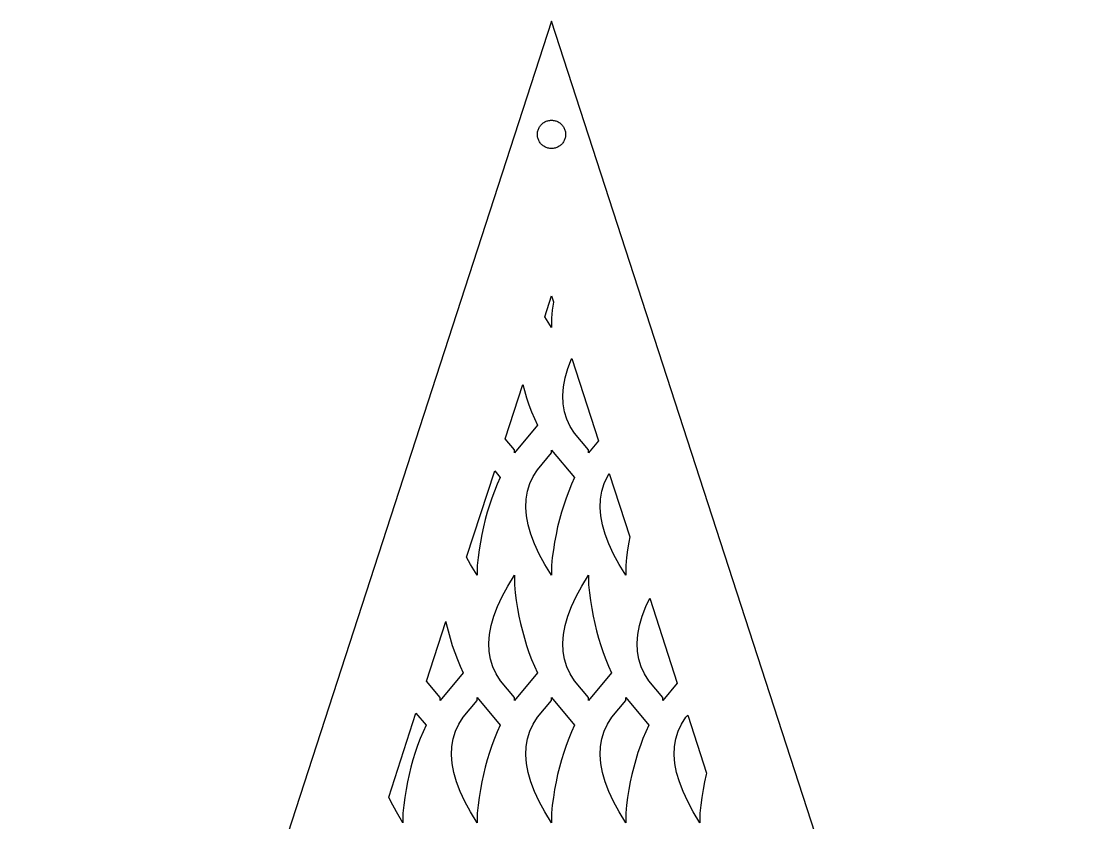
# Model space of a CAD drawing. Header units: metres. Extents: x -75 to 75, y 0 to 231.
# Drawn here: x -75 to 75, y 117.5 to 230.8 of the extents above; entities that cross this region are included whole.
import ezdxf

# ---------------------------------------------------------------- set-up
doc = ezdxf.new("R2010")
doc.units = ezdxf.units.M

msp = doc.modelspace()

# ---------------------------------------------------------------- linework, layer by layer
for p, q in [((0, 230.826), (-75, 0)), ((75, 0), (0, 230.826)), ((-1.68864, 215.898), (-1.61803, 216.002)), ((-1.61803, 216.002), (-1.54102, 216.101)), ((-1.54102, 216.101), (-1.45793, 216.195)), ((-1.45793, 216.195), (-1.36908, 216.284)), ((-1.36908, 216.284), (-1.27484, 216.367)), ((-1.27484, 216.367), (-1.17557, 216.444)), ((-1.17557, 216.444), (-1.07164, 216.515)), ((-1.07164, 216.515), (-0.963501, 216.579)), ((-0.963501, 216.579), (-0.851547, 216.636)), ((-0.851547, 216.636), (-0.736237, 216.686)), ((-0.736237, 216.686), (-0.618027, 216.728)), ((-0.618027, 216.728), (-0.497375, 216.763)), ((-0.497375, 216.763), (-0.374756, 216.791)), ((-0.374756, 216.791), (-0.250656, 216.81)), ((-0.250656, 216.81), (-0.12558, 216.822)), ((-0.12558, 216.822), (0, 216.826)), ((0, 216.826), (0.12558, 216.822)), ((0.12558, 216.822), (0.250656, 216.81)), ((0.250656, 216.81), (0.374756, 216.791)), ((0.374756, 216.791), (0.497375, 216.763)), ((0.497375, 216.763), (0.618027, 216.728)), ((0.618027, 216.728), (0.736237, 216.686)), ((0.736237, 216.686), (0.851547, 216.636)), ((0.851547, 216.636), (0.963501, 216.579)), ((0.963501, 216.579), (1.07164, 216.515)), ((1.07164, 216.515), (1.17557, 216.444)), ((1.17557, 216.444), (1.27484, 216.367)), ((1.27484, 216.367), (1.36908, 216.284)), ((1.36908, 216.284), (1.45793, 216.195)), ((1.45793, 216.195), (1.54102, 216.101)), ((1.54102, 216.101), (1.61803, 216.002)), ((1.61803, 216.002), (1.68864, 215.898)), ((-2, 214.826), (-1.99605, 214.952)), ((-1.99605, 214.701), (-2, 214.826)), ((-1.99605, 214.952), (-1.98422, 215.077)), ((-1.98422, 214.576), (-1.99605, 214.701)), ((-1.98422, 215.077), (-1.96457, 215.201)), ((-1.96457, 214.451), (-1.98422, 214.576)), ((-1.96457, 215.201), (-1.93716, 215.324)), ((-1.93716, 215.324), (-1.9021, 215.444)), ((-1.9021, 215.444), (-1.85954, 215.562)), ((-1.85954, 215.562), (-1.80965, 215.678)), ((-1.80965, 215.678), (-1.75261, 215.79)), ((-1.75261, 215.79), (-1.68864, 215.898)), ((1.68864, 215.898), (1.75261, 215.79)), ((1.75261, 215.79), (1.80965, 215.678)), ((1.80965, 215.678), (1.85954, 215.562)), ((1.85954, 215.562), (1.9021, 215.444)), ((1.9021, 215.444), (1.93716, 215.324)), ((1.93716, 215.324), (1.96457, 215.201)), ((1.96457, 215.201), (1.98422, 215.077)), ((1.98422, 214.576), (1.96457, 214.451)), ((1.98422, 215.077), (1.99605, 214.952)), ((1.99605, 214.701), (1.98422, 214.576)), ((1.99605, 214.952), (2, 214.826)), ((2, 214.826), (1.99605, 214.701)), ((-1.93716, 214.329), (-1.96457, 214.451)), ((-1.9021, 214.208), (-1.93716, 214.329)), ((-1.85954, 214.09), (-1.9021, 214.208)), ((-1.80965, 213.975), (-1.85954, 214.09)), ((-1.75261, 213.863), (-1.80965, 213.975)), ((-1.68864, 213.755), (-1.75261, 213.863)), ((-1.61803, 213.651), (-1.68864, 213.755)), ((-1.54102, 213.551), (-1.61803, 213.651)), ((-1.45793, 213.457), (-1.54102, 213.551)), ((-1.36908, 213.368), (-1.45793, 213.457)), ((-1.27484, 213.285), (-1.36908, 213.368)), ((-1.17557, 213.208), (-1.27484, 213.285)), ((-1.07164, 213.138), (-1.17557, 213.208)), ((-0.963501, 213.074), (-1.07164, 213.138)), ((-0.851547, 213.017), (-0.963501, 213.074)), ((-0.736237, 212.967), (-0.851547, 213.017)), ((0.851547, 213.017), (0.736237, 212.967)), ((0.963501, 213.074), (0.851547, 213.017)), ((1.07164, 213.138), (0.963501, 213.074)), ((1.17557, 213.208), (1.07164, 213.138)), ((1.27484, 213.285), (1.17557, 213.208)), ((1.36908, 213.368), (1.27484, 213.285)), ((1.45793, 213.457), (1.36908, 213.368)), ((1.54102, 213.551), (1.45793, 213.457)), ((1.61803, 213.651), (1.54102, 213.551)), ((1.68864, 213.755), (1.61803, 213.651)), ((1.75261, 213.863), (1.68864, 213.755)), ((1.80965, 213.975), (1.75261, 213.863)), ((1.85954, 214.09), (1.80965, 213.975)), ((1.9021, 214.208), (1.85954, 214.09)), ((1.93716, 214.329), (1.9021, 214.208)), ((1.96457, 214.451), (1.93716, 214.329)), ((-0.618027, 212.924), (-0.736237, 212.967)), ((-0.497375, 212.889), (-0.618027, 212.924)), ((-0.374756, 212.862), (-0.497375, 212.889)), ((-0.250656, 212.842), (-0.374756, 212.862)), ((-0.12558, 212.83), (-0.250656, 212.842)), ((0, 212.826), (-0.12558, 212.83)), ((0.12558, 212.83), (0, 212.826)), ((0.250656, 212.842), (0.12558, 212.83)), ((0.374756, 212.862), (0.250656, 212.842)), ((0.497375, 212.889), (0.374756, 212.862)), ((0.618027, 212.924), (0.497375, 212.889)), ((0.736237, 212.967), (0.618027, 212.924)), ((-0.955063, 189.054), (0, 191.993)), ((0, 191.993), (0.271118, 191.159)), ((0.261154, 191.096), (0.114822, 189.986)), ((0.271118, 191.159), (0.261154, 191.096)), ((-0.939407, 189.025), (-0.955063, 189.054)), ((-0.003738, 187.512), (-0.939407, 189.025)), ((0.114822, 189.986), (-0.003738, 188.857)), ((-0.003738, 188.857), (-0.003738, 187.512)), ((2.33063, 181.711), (2.84973, 183.081)), ((2.84973, 183.081), (2.87691, 183.139)), ((2.87691, 183.139), (6.66298, 171.487)), ((1.95305, 180.391), (2.33063, 181.711)), ((1.71753, 179.122), (1.95305, 180.391)), ((-6.5672, 171.782), (-4.07628, 179.448)), ((-4.07628, 179.448), (-3.83934, 178.594)), ((-3.83934, 178.594), (-3.52585, 177.581)), ((1.62247, 177.904), (1.71753, 179.122)), ((-3.52585, 177.581), (-3.18405, 176.584)), ((1.66733, 176.737), (1.62247, 177.904)), ((-3.18405, 176.584), (-2.81502, 175.604)), ((-2.81502, 175.604), (-2.41768, 174.641)), ((1.85478, 175.621), (1.66733, 176.737)), ((2.18323, 174.555), (1.85478, 175.621)), ((-2.41768, 174.641), (-1.9931, 173.696)), ((2.6532, 173.54), (2.18323, 174.555)), ((-1.9931, 173.696), (-5.24605, 169.798)), ((3.26309, 172.576), (2.6532, 173.54)), ((5.25352, 170.213), (3.26309, 172.576)), ((-5.24605, 170.213), (-6.5672, 171.782)), ((6.66298, 171.487), (5.25352, 169.798)), ((-5.24605, 169.798), (-5.24605, 170.213)), ((-1.98616, 167.424), (0.003204, 169.787)), ((0.003204, 169.787), (0.003204, 170.202)), ((0.003204, 170.202), (3.25615, 166.304)), ((5.25352, 169.798), (5.25352, 170.213)), ((-12.0012, 155.058), (-8.03766, 167.256)), ((-8.03766, 167.256), (-7.24342, 166.304)), ((-2.59659, 166.459), (-1.98616, 167.424)), ((7.90298, 166.459), (8.16306, 166.87)), ((8.16306, 166.87), (11.0712, 157.92)), ((-7.66747, 165.36), (-8.0648, 164.396)), ((-7.24342, 166.304), (-7.66747, 165.36)), ((-3.39447, 164.38), (-3.06656, 165.446)), ((-3.06656, 165.446), (-2.59659, 166.459)), ((2.83211, 165.36), (2.43477, 164.396)), ((3.25615, 166.304), (2.83211, 165.36)), ((7.1051, 164.38), (7.43301, 165.446)), ((7.43301, 165.446), (7.90298, 166.459)), ((-8.0648, 164.396), (-8.43384, 163.416)), ((-3.58192, 163.263), (-3.39447, 164.38)), ((2.43477, 164.396), (2.06573, 163.416)), ((6.91765, 163.263), (7.1051, 164.38)), ((-8.77563, 162.42), (-9.08913, 161.407)), ((-8.43384, 163.416), (-8.77563, 162.42)), ((-3.62732, 162.096), (-3.58192, 163.263)), ((-3.53279, 160.878), (-3.62732, 162.096)), ((1.72394, 162.42), (1.41045, 161.407)), ((2.06573, 163.416), (1.72394, 162.42)), ((6.87225, 162.096), (6.91765, 163.263)), ((6.96678, 160.878), (6.87225, 162.096)), ((-9.08913, 161.407), (-9.37485, 160.377)), ((-3.29674, 159.609), (-3.53279, 160.878)), ((1.41045, 161.407), (1.12473, 160.377)), ((7.20284, 159.609), (6.96678, 160.878)), ((-9.6328, 159.332), (-9.86244, 158.269)), ((-9.37485, 160.377), (-9.6328, 159.332)), ((-2.91916, 158.289), (-3.29674, 159.609)), ((0.866776, 159.332), (0.637131, 158.269)), ((1.12473, 160.377), (0.866776, 159.332)), ((7.58041, 158.289), (7.20284, 159.609)), ((-9.86244, 158.269), (-10.0643, 157.191)), ((-2.40005, 156.919), (-2.91916, 158.289)), ((0.637131, 158.269), (0.435257, 157.191)), ((8.09952, 156.919), (7.58041, 158.289)), ((11.0712, 157.92), (10.9348, 157.191)), ((-10.2384, 156.096), (-10.3848, 154.986)), ((-10.0643, 157.191), (-10.2384, 156.096)), ((-1.74049, 155.498), (-2.40005, 156.919)), ((0.261154, 156.096), (0.114822, 154.986)), ((0.435257, 157.191), (0.261154, 156.096)), ((8.75908, 155.498), (8.09952, 156.919)), ((10.7607, 156.096), (10.6144, 154.986)), ((10.9348, 157.191), (10.7607, 156.096)), ((-11.4395, 154.025), (-12.0012, 155.058)), ((-10.3848, 154.986), (-10.5033, 153.857)), ((-0.939407, 154.025), (-1.74049, 155.498)), ((0.114822, 154.986), (-0.003738, 153.857)), ((9.56017, 154.025), (8.75908, 155.498)), ((10.6144, 154.986), (10.4958, 153.857)), ((-10.5033, 152.512), (-11.4395, 154.025)), ((-10.5033, 153.857), (-10.5033, 152.512)), ((-0.003738, 152.512), (-0.939407, 154.025)), ((-0.003738, 153.857), (-0.003738, 152.512)), ((10.4958, 152.512), (9.56017, 154.025)), ((10.4958, 153.857), (10.4958, 152.512)), ((-6.18919, 150.975), (-5.25352, 152.489)), ((-5.25352, 152.489), (-5.25352, 151.143)), ((4.31038, 150.975), (5.24605, 152.489)), ((5.24605, 152.489), (5.24605, 151.143)), ((-6.99028, 149.502), (-6.18919, 150.975)), ((-5.25352, 151.143), (-5.1355, 150.016)), ((-5.1355, 150.016), (-4.98917, 148.904)), ((3.50929, 149.502), (4.31038, 150.975)), ((5.24605, 151.143), (5.36407, 150.016)), ((5.36407, 150.016), (5.51041, 148.904)), ((-7.64984, 148.081), (-6.99028, 149.502)), ((-4.98917, 148.904), (-4.81453, 147.809)), ((2.84973, 148.081), (3.50929, 149.502)), ((5.51041, 148.904), (5.68504, 147.809)), ((13.3493, 148.081), (13.8897, 149.245)), ((13.8897, 149.245), (17.7906, 137.239)), ((-8.16895, 146.711), (-7.64984, 148.081)), ((-4.81453, 147.809), (-4.61266, 146.731)), ((2.33063, 146.711), (2.84973, 148.081)), ((5.68504, 147.809), (5.88692, 146.731)), ((12.8302, 146.711), (13.3493, 148.081)), ((-17.6966, 137.529), (-14.9505, 145.981)), ((-14.9505, 145.981), (-14.8831, 145.669)), ((-14.8831, 145.669), (-14.6252, 144.624)), ((-8.54652, 145.391), (-8.16895, 146.711)), ((-4.61266, 146.731), (-4.38301, 145.669)), ((-4.38301, 145.669), (-4.12506, 144.624)), ((1.95305, 145.391), (2.33063, 146.711)), ((5.88692, 146.731), (6.11656, 145.669)), ((6.11656, 145.669), (6.37451, 144.624)), ((12.4526, 145.391), (12.8302, 146.711)), ((-14.6252, 144.624), (-14.3394, 143.594)), ((-8.87711, 142.904), (-8.78204, 144.122)), ((-8.78204, 144.122), (-8.54652, 145.391)), ((-4.12506, 144.624), (-3.83934, 143.594)), ((1.62247, 142.904), (1.71753, 144.122)), ((1.71753, 144.122), (1.95305, 145.391)), ((6.37451, 144.624), (6.66023, 143.594)), ((12.122, 142.904), (12.2171, 144.122)), ((12.2171, 144.122), (12.4526, 145.391)), ((-14.3394, 143.594), (-14.026, 142.581)), ((-14.026, 142.581), (-13.6842, 141.584)), ((-8.83224, 141.737), (-8.87711, 142.904)), ((-3.83934, 143.594), (-3.52585, 142.581)), ((-3.52585, 142.581), (-3.18405, 141.584)), ((1.66733, 141.737), (1.62247, 142.904)), ((6.66023, 143.594), (6.97372, 142.581)), ((6.97372, 142.581), (7.31552, 141.584)), ((12.1669, 141.737), (12.122, 142.904)), ((-13.6842, 141.584), (-13.3151, 140.604)), ((-8.64479, 140.621), (-8.83224, 141.737)), ((-3.18405, 141.584), (-2.81502, 140.604)), ((1.85478, 140.621), (1.66733, 141.737)), ((7.31552, 141.584), (7.68456, 140.604)), ((12.3544, 140.621), (12.1669, 141.737)), ((-13.3151, 140.604), (-12.9178, 139.641)), ((-12.9178, 139.641), (-12.4932, 138.696)), ((-8.31635, 139.555), (-8.64479, 140.621)), ((-7.84637, 138.54), (-8.31635, 139.555)), ((-2.81502, 140.604), (-2.41768, 139.641)), ((-2.41768, 139.641), (-1.9931, 138.696)), ((2.18323, 139.555), (1.85478, 140.621)), ((2.6532, 138.54), (2.18323, 139.555)), ((7.68456, 140.604), (8.08189, 139.641)), ((8.08189, 139.641), (8.50647, 138.696)), ((12.6828, 139.555), (12.3544, 140.621)), ((13.1528, 138.54), (12.6828, 139.555)), ((-12.4932, 138.696), (-15.7462, 134.798)), ((-7.23648, 137.576), (-7.84637, 138.54)), ((-1.9931, 138.696), (-5.24605, 134.798)), ((3.26309, 137.576), (2.6532, 138.54)), ((8.50647, 138.696), (5.25352, 134.798)), ((13.7627, 137.576), (13.1528, 138.54)), ((-15.7462, 135.213), (-17.6966, 137.529)), ((-5.24605, 135.213), (-7.23648, 137.576)), ((5.25352, 135.213), (3.26309, 137.576)), ((15.7531, 135.213), (13.7627, 137.576)), ((17.7906, 137.239), (15.7531, 134.798)), ((-15.7462, 134.798), (-15.7462, 135.213)), ((-10.4964, 134.787), (-10.4964, 135.202)), ((-10.4964, 135.202), (-7.24342, 131.304)), ((-5.24605, 134.798), (-5.24605, 135.213)), ((0.003204, 134.787), (0.003204, 135.202)), ((0.003204, 135.202), (3.25615, 131.304)), ((5.25352, 134.798), (5.25352, 135.213)), ((10.5033, 134.787), (10.5033, 135.202)), ((10.5033, 135.202), (13.7557, 131.304)), ((15.7531, 134.798), (15.7531, 135.213)), ((-12.4863, 132.424), (-10.4964, 134.787)), ((-1.98616, 132.424), (0.003204, 134.787)), ((8.51341, 132.424), (10.5033, 134.787)), ((-23.0287, 121.118), (-19.1655, 133.008)), ((-19.1655, 133.008), (-17.7435, 131.304)), ((-13.0967, 131.459), (-12.4863, 132.424)), ((-2.59659, 131.459), (-1.98616, 132.424)), ((7.90298, 131.459), (8.51341, 132.424)), ((18.4026, 131.459), (19.013, 132.424)), ((19.013, 132.424), (19.26, 132.717)), ((19.26, 132.717), (21.9175, 124.538)), ((-17.7435, 131.304), (-18.1676, 130.36)), ((-13.5667, 130.446), (-13.0967, 131.459)), ((-7.24342, 131.304), (-7.66747, 130.36)), ((-3.06656, 130.446), (-2.59659, 131.459)), ((3.25615, 131.304), (2.83211, 130.36)), ((7.43301, 130.446), (7.90298, 131.459)), ((13.7557, 131.304), (13.3317, 130.36)), ((17.9326, 130.446), (18.4026, 131.459)), ((-18.5649, 129.396), (-18.9339, 128.416)), ((-18.1676, 130.36), (-18.5649, 129.396)), ((-14.082, 128.263), (-13.8946, 129.38)), ((-13.8946, 129.38), (-13.5667, 130.446)), ((-8.0648, 129.396), (-8.43384, 128.416)), ((-7.66747, 130.36), (-8.0648, 129.396)), ((-3.58192, 128.263), (-3.39447, 129.38)), ((-3.39447, 129.38), (-3.06656, 130.446)), ((2.43477, 129.396), (2.06573, 128.416)), ((2.83211, 130.36), (2.43477, 129.396)), ((6.91765, 128.263), (7.1051, 129.38)), ((7.1051, 129.38), (7.43301, 130.446)), ((12.9343, 129.396), (12.5653, 128.416)), ((13.3317, 130.36), (12.9343, 129.396)), ((17.4172, 128.263), (17.6047, 129.38)), ((17.6047, 129.38), (17.9326, 130.446)), ((-18.9339, 128.416), (-19.2757, 127.42)), ((-14.1274, 127.096), (-14.082, 128.263)), ((-8.43384, 128.416), (-8.77563, 127.42)), ((-3.62732, 127.096), (-3.58192, 128.263)), ((2.06573, 128.416), (1.72394, 127.42)), ((6.87225, 127.096), (6.91765, 128.263)), ((12.5653, 128.416), (12.2235, 127.42)), ((17.3718, 127.096), (17.4172, 128.263)), ((-19.5892, 126.407), (-19.875, 125.377)), ((-19.2757, 127.42), (-19.5892, 126.407)), ((-14.0329, 125.878), (-14.1274, 127.096)), ((-9.08913, 126.407), (-9.37485, 125.377)), ((-8.77563, 127.42), (-9.08913, 126.407)), ((-3.53279, 125.878), (-3.62732, 127.096)), ((1.41045, 126.407), (1.12473, 125.377)), ((1.72394, 127.42), (1.41045, 126.407)), ((6.96678, 125.878), (6.87225, 127.096)), ((11.91, 126.407), (11.6243, 125.377)), ((12.2235, 127.42), (11.91, 126.407)), ((17.4664, 125.878), (17.3718, 127.096)), ((-19.875, 125.377), (-20.1329, 124.332)), ((-13.7968, 124.609), (-14.0329, 125.878)), ((-13.4193, 123.289), (-13.7968, 124.609)), ((-9.37485, 125.377), (-9.6328, 124.332)), ((-3.29674, 124.609), (-3.53279, 125.878)), ((-2.91916, 123.289), (-3.29674, 124.609)), ((1.12473, 125.377), (0.866776, 124.332)), ((7.20284, 124.609), (6.96678, 125.878)), ((7.58041, 123.289), (7.20284, 124.609)), ((11.6243, 125.377), (11.3663, 124.332)), ((17.7024, 124.609), (17.4664, 125.878)), ((18.08, 123.289), (17.7024, 124.609)), ((21.9175, 124.538), (21.8665, 124.332)), ((-20.3625, 123.269), (-20.5644, 122.191)), ((-20.1329, 124.332), (-20.3625, 123.269)), ((-12.9002, 121.919), (-13.4193, 123.289)), ((-9.86244, 123.269), (-10.0643, 122.191)), ((-9.6328, 124.332), (-9.86244, 123.269)), ((-2.40005, 121.919), (-2.91916, 123.289)), ((0.637131, 123.269), (0.435257, 122.191)), ((0.866776, 124.332), (0.637131, 123.269)), ((8.09952, 121.919), (7.58041, 123.289)), ((11.1367, 123.269), (10.9348, 122.191)), ((11.3663, 124.332), (11.1367, 123.269)), ((18.5991, 121.919), (18.08, 123.289)), ((21.6368, 123.269), (21.4349, 122.191)), ((21.8665, 124.332), (21.6368, 123.269)), ((-20.5644, 122.191), (-20.7385, 121.096)), ((-12.2406, 120.498), (-12.9002, 121.919)), ((-10.0643, 122.191), (-10.2384, 121.096)), ((-1.74049, 120.498), (-2.40005, 121.919)), ((0.435257, 122.191), (0.261154, 121.096)), ((8.75908, 120.498), (8.09952, 121.919)), ((10.9348, 122.191), (10.7607, 121.096)), ((19.2587, 120.498), (18.5991, 121.919)), ((21.4349, 122.191), (21.2608, 121.096)), ((-22.7407, 120.498), (-23.0287, 121.118)), ((-21.9396, 119.025), (-22.7407, 120.498)), ((-20.7385, 121.096), (-20.8849, 119.986)), ((-11.4395, 119.025), (-12.2406, 120.498)), ((-10.2384, 121.096), (-10.3848, 119.986)), ((-0.939407, 119.025), (-1.74049, 120.498)), ((0.261154, 121.096), (0.114822, 119.986)), ((9.56017, 119.025), (8.75908, 120.498)), ((10.7607, 121.096), (10.6144, 119.986)), ((20.0597, 119.025), (19.2587, 120.498)), ((21.2608, 121.096), (21.1145, 119.986)), ((-21.0034, 117.512), (-21.9396, 119.025)), ((-20.8849, 119.986), (-21.0034, 118.857)), ((-21.0034, 118.857), (-21.0034, 117.512)), ((-10.5033, 117.512), (-11.4395, 119.025)), ((-10.3848, 119.986), (-10.5033, 118.857)), ((-10.5033, 118.857), (-10.5033, 117.512)), ((-0.003738, 117.512), (-0.939407, 119.025)), ((0.114822, 119.986), (-0.003738, 118.857)), ((-0.003738, 118.857), (-0.003738, 117.512)), ((10.4958, 117.512), (9.56017, 119.025)), ((10.6144, 119.986), (10.4958, 118.857)), ((10.4958, 118.857), (10.4958, 117.512)), ((20.9959, 117.512), (20.0597, 119.025)), ((21.1145, 119.986), (20.9959, 118.857)), ((20.9959, 118.857), (20.9959, 117.512))]:
    msp.add_line(p, q)

doc.saveas('drawing.dxf')
